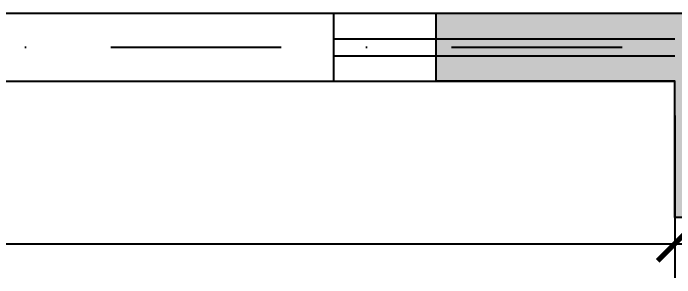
# Model space of a CAD drawing. Extents: x -32840 to 422982, y 280745 to 888746.
# Drawn here: x 220750 to 222691, y 401854 to 402631 of the extents above; entities that cross this region are included whole.
import ezdxf

# ---------------------------------------------------------------- set-up
doc = ezdxf.new("R2010")
doc.units = 0
doc.header["$LTSCALE"] = 1000
doc.header["$PDMODE"] = 3
for name, pattern in [('ABOVE', [0.4, 0.2, -0.2]), ('CONTINOUS', [0]), ('DASHDOT', [1, 0.5, -0.25, 0, -0.25]), ('HIDDEN', [0.375, 0.25, -0.125])]:
    doc.linetypes.add(name, pattern=pattern)
doc.layers.get('Defpoints').update_dxf_attribs({"linetype": 'HIDDEN'})
for name, color, linetype in [('a-dim', 3, 'Continuous'), ('A-GRID', 31, 'DASHDOT'), ('A-GRID NO', 40, 'CONTINOUS'), ('A-WALL', 7, 'CONTINOUS'), ('a-win', 1, 'Continuous'), ('S-RCWALL', 10, 'Continuous'), ('S-RCWALL HATCH', 165, 'Continuous'), ('STR-BEAMS', 6, 'ABOVE')]:
    doc.layers.add(name, color=color, linetype=linetype)
doc.styles.add('ROMANS', font='romans.shx', dxfattribs={"width": 0.8})
doc.dimstyles.new('dim-1', dxfattribs={"dimscale": 100, "dimtxt": 2.25, "dimasz": 1, "dimexe": 1, "dimexo": 1, "dimgap": 0.5, "dimtad": 1, "dimdec": 0, "dimzin": 3, "dimdsep": 46, "dimtxsty": 'ROMANS', "dimblk": 'ARCHTICK', "dimcen": 0.0625, "dimdle": 1, "dimclrd": 256, "dimclre": 256, "dimclrt": 6, "dimadec": 0, "dimazin": 0, "dimtfac": 1, "dimtdec": 0, "dimtix": 1, "dimtmove": 1, "dimatfit": 3, "dimfxl": 1, "dimfrac": 2, "dimtolj": 1, "dimtzin": 3, "dimarcsym": 0})

# ---------------------------------------------------------------- blocks, each defined once
blk = doc.blocks.new('_ArchTick')
at = {"color": 0, "linetype": 'ByBlock', "const_width": 0.15}
blk.add_lwpolyline([(-0.5, -0.5), (0.5, 0.5)], dxfattribs=at)
blk = doc.blocks.new('*D2507')
at = {"layer": 'a-dim', "lineweight": -2, "transparency": 16777216}
for p, q in [((213890.6, 402331.2), (213890.6, 401854)), ((222690.6, 402331.2), (222690.6, 401854)), ((213790.6, 401954), (222790.6, 401954))]:
    blk.add_line(p, q, dxfattribs=at)
at = {"layer": 'Defpoints', "color": 0, "transparency": 16777216}
for p in [(213890.6, 402431.2), (222690.6, 402431.2), (222690.6, 401954)]:
    blk.add_point(p, dxfattribs=at)
at = {"layer": 'a-dim', "lineweight": -2, "transparency": 16777216, "xscale": 100, "yscale": 100, "zscale": 100, "rotation": 180}
blk.add_blockref('_ArchTick', (213890.6, 401954), dxfattribs=at)
at = {"layer": 'a-dim', "lineweight": -2, "transparency": 16777216, "xscale": 100, "yscale": 100, "zscale": 100}
blk.add_blockref('_ArchTick', (222690.6, 401954), dxfattribs=at)
at = {"layer": 'a-dim', "color": 6, "transparency": 16777216, "insert": (218290.6, 402116.5), "char_height": 225, "attachment_point": 5, "style": 'ROMANS'}
blk.add_mtext('\\A1;8800', dxfattribs=at)
blk = doc.blocks.new('GR')
at = {"layer": 'A-GRID'}
blk.add_line((213612.2, 452380.4), (235577.6, 452380.4), dxfattribs=at)
blk = doc.blocks.new('A$C18a4869f')
at = {"layer": 'S-RCWALL HATCH'}
blk.add_hatch(color=253, dxfattribs=at).paths.add_polyline_path([(8300, 0), (9200, 0), (9200, -600), (9000, -600), (9000, -200), (8300, -200)])
at = {"layer": 'S-RCWALL'}
blk.add_lwpolyline([(8300, 0), (9200, 0), (9200, -600), (9000, -600), (9000, -200), (8300, -200), (8300, 0)], dxfattribs=at)

msp = doc.modelspace()

# ---------------------------------------------------------------- linework, layer by layer
at = {"layer": 'A-WALL'}
for p, q in [((220590.6, 402631.2), (221690.6, 402631.2)), ((221690.6, 402431.2), (221690.6, 402631.2)), ((220590.6, 402431.2), (221690.6, 402431.2))]:
    msp.add_line(p, q, dxfattribs=at)
at = {"layer": 'a-win'}
for p, q in [((221690.6, 402631.2), (222690.6, 402631.2)), ((221690.6, 402556.2), (222690.6, 402556.2)), ((221690.6, 402506.2), (222690.6, 402506.2)), ((221690.6, 402431.2), (222690.6, 402431.2))]:
    msp.add_line(p, q, dxfattribs=at)

# ---------------------------------------------------------------- block references
at = {"layer": 'A-GRID NO'}
msp.add_blockref('GR', (-2577.2, -49849.1), dxfattribs=at)
at = {"layer": 'STR-BEAMS'}
msp.add_blockref('A$C18a4869f', (213690.6, 402631.2), dxfattribs=at)

# ---------------------------------------------------------------- dimensions: what is measured, and where the dimension line sits
at = {"layer": 'a-dim'}
dim = msp.add_linear_dim(base=(222690.6, 401954), p1=(213890.6, 402431.2), p2=(222690.6, 402431.2), dimstyle='dim-1', dxfattribs=at)
dim.commit()
dim.dimension.update_dxf_attribs({"geometry": '*D2507', "text_midpoint": (218290.6, 402116.5)})

doc.saveas('drawing.dxf')
